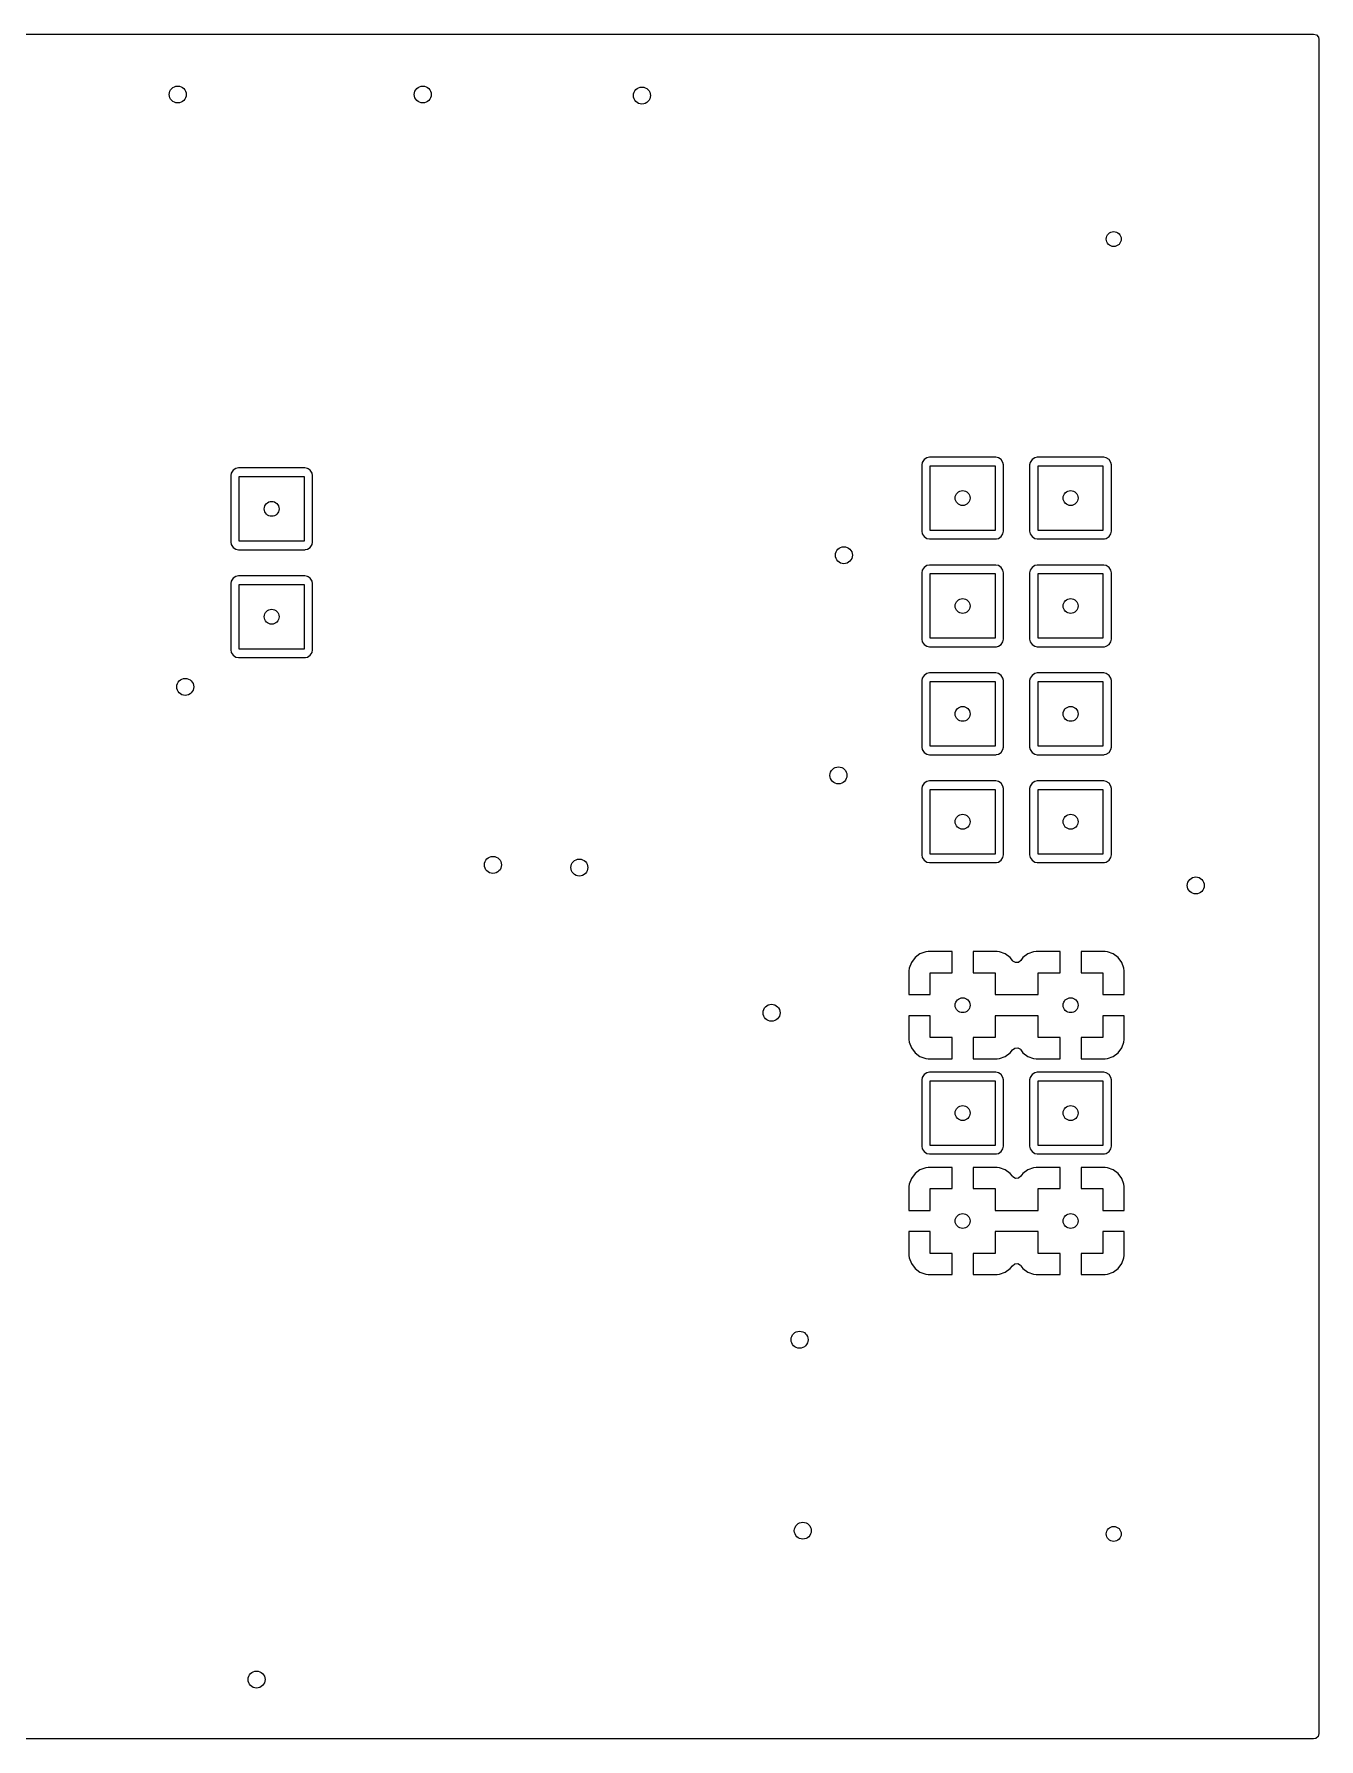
# Model space of a CAD drawing. Extents: x 0.21 to 2.59, y 0.21 to 1.79.
# Drawn here: x 1.4 to 2.59, y 0.21 to 1.79 of the extents above; entities that cross this region are included whole.
import ezdxf

# ---------------------------------------------------------------- set-up
doc = ezdxf.new("R2010")
doc.units = 0
doc.header["$MEASUREMENT"] = 0
doc.layers.add('BLACK', color=7, linetype='CONTINUOUS')

msp = doc.modelspace()

# ---------------------------------------------------------------- linework, layer by layer
at = {"layer": 'BLACK', "linetype": 'CONTINUOUS'}
for p, q in [((0.2149, 1.79), (2.5851, 1.79)), ((2.5851, 1.79), (2.5877, 1.7892)), ((2.5877, 1.7892), (2.5895, 1.7871)), ((2.5895, 1.7871), (2.59, 1.7851)), ((2.59, 1.7851), (2.59, 0.2149)), ((2.2226, 1.3931), (2.2221, 1.3908)), ((2.2221, 1.3908), (2.2221, 1.3292)), ((2.2243, 1.3957), (2.2226, 1.3931)), ((2.2226, 1.3931), (2.2226, 1.3931)), ((2.2269, 1.3974), (2.2243, 1.3957)), ((2.2292, 1.3979), (2.2269, 1.3974)), ((2.2269, 1.3974), (2.2269, 1.3974)), ((2.2908, 1.3979), (2.2292, 1.3979)), ((2.2292, 1.3979), (2.2292, 1.3979)), ((2.2931, 1.3974), (2.2908, 1.3979)), ((2.2908, 1.3979), (2.2908, 1.3979)), ((2.2957, 1.3957), (2.2931, 1.3974)), ((2.2931, 1.3974), (2.2931, 1.3974)), ((2.2974, 1.3931), (2.2957, 1.3957)), ((2.2979, 1.3908), (2.2974, 1.3931)), ((2.2974, 1.3931), (2.2974, 1.3931)), ((2.2979, 1.3292), (2.2979, 1.3908)), ((2.2979, 1.3908), (2.2979, 1.3908)), ((2.3226, 1.3931), (2.3221, 1.3908)), ((2.3221, 1.3908), (2.3221, 1.3292)), ((2.3243, 1.3957), (2.3226, 1.3931)), ((2.3226, 1.3931), (2.3226, 1.3931)), ((2.3269, 1.3974), (2.3243, 1.3957)), ((2.3292, 1.3979), (2.3269, 1.3974)), ((2.3269, 1.3974), (2.3269, 1.3974)), ((2.3908, 1.3979), (2.3292, 1.3979)), ((2.3292, 1.3979), (2.3292, 1.3979)), ((2.3931, 1.3974), (2.3908, 1.3979)), ((2.3908, 1.3979), (2.3908, 1.3979)), ((2.3957, 1.3957), (2.3931, 1.3974)), ((2.3931, 1.3974), (2.3931, 1.3974)), ((2.3974, 1.3931), (2.3957, 1.3957)), ((2.3979, 1.3908), (2.3974, 1.3931)), ((2.3974, 1.3931), (2.3974, 1.3931)), ((2.3979, 1.3292), (2.3979, 1.3908)), ((2.3979, 1.3908), (2.3979, 1.3908)), ((1.5826, 1.3831), (1.5821, 1.3808)), ((1.5821, 1.3808), (1.5821, 1.3192)), ((1.5843, 1.3857), (1.5826, 1.3831)), ((1.5826, 1.3831), (1.5826, 1.3831)), ((1.5869, 1.3874), (1.5843, 1.3857)), ((1.5892, 1.3879), (1.5869, 1.3874)), ((1.5869, 1.3874), (1.5869, 1.3874)), ((1.6508, 1.3879), (1.5892, 1.3879)), ((1.5892, 1.3879), (1.5892, 1.3879)), ((1.59, 1.32), (1.59, 1.38)), ((1.59, 1.38), (1.65, 1.38)), ((1.65, 1.38), (1.65, 1.32)), ((1.6531, 1.3874), (1.6508, 1.3879)), ((1.6508, 1.3879), (1.6508, 1.3879)), ((1.6538, 1.387), (1.6531, 1.3874)), ((1.6531, 1.3874), (1.6531, 1.3874)), ((1.6557, 1.3857), (1.6538, 1.387)), ((1.6538, 1.387), (1.6538, 1.387)), ((1.6574, 1.3831), (1.6557, 1.3857)), ((1.6579, 1.3808), (1.6574, 1.3831)), ((1.6574, 1.3831), (1.6574, 1.3831)), ((1.6579, 1.3192), (1.6579, 1.3808)), ((1.6579, 1.3808), (1.6579, 1.3808)), ((2.23, 1.33), (2.23, 1.39)), ((2.23, 1.39), (2.29, 1.39)), ((2.29, 1.39), (2.29, 1.33)), ((2.33, 1.33), (2.33, 1.39)), ((2.33, 1.39), (2.39, 1.39)), ((2.39, 1.39), (2.39, 1.33)), ((2.2221, 1.3292), (2.2226, 1.3269)), ((2.29, 1.33), (2.23, 1.33)), ((2.2974, 1.3269), (2.2979, 1.3292)), ((2.2979, 1.3292), (2.2979, 1.3292)), ((2.3221, 1.3292), (2.3226, 1.3269)), ((2.39, 1.33), (2.33, 1.33)), ((2.3974, 1.3269), (2.3979, 1.3292)), ((2.3979, 1.3292), (2.3979, 1.3292)), ((1.5821, 1.3192), (1.5826, 1.3169)), ((1.5826, 1.3169), (1.5826, 1.3169)), ((1.5826, 1.3169), (1.5843, 1.3143)), ((1.5843, 1.3143), (1.5869, 1.3126)), ((1.5869, 1.3126), (1.5869, 1.3126)), ((1.5869, 1.3126), (1.5892, 1.3121)), ((1.5892, 1.3121), (1.5892, 1.3121)), ((1.5892, 1.3121), (1.5892, 1.3121)), ((1.5892, 1.3121), (1.6508, 1.3121)), ((1.65, 1.32), (1.59, 1.32)), ((1.6508, 1.3121), (1.6514, 1.3122)), ((1.6508, 1.3121), (1.6508, 1.3121)), ((1.6514, 1.3122), (1.6531, 1.3126)), ((1.6531, 1.3126), (1.6557, 1.3143)), ((1.6531, 1.3126), (1.6531, 1.3126)), ((1.6531, 1.3126), (1.6531, 1.3126)), ((1.6557, 1.3143), (1.6574, 1.3169)), ((1.6574, 1.3169), (1.6579, 1.3192)), ((1.6574, 1.3169), (1.6574, 1.3169)), ((1.6574, 1.3169), (1.6574, 1.3169)), ((1.6579, 1.3192), (1.6579, 1.3192)), ((2.2226, 1.3269), (2.2226, 1.3269)), ((2.2226, 1.3269), (2.2243, 1.3243)), ((2.2243, 1.3243), (2.2269, 1.3226)), ((2.2269, 1.3226), (2.2269, 1.3226)), ((2.2269, 1.3226), (2.2292, 1.3221)), ((2.2292, 1.3221), (2.2292, 1.3221)), ((2.2292, 1.3221), (2.2292, 1.3221)), ((2.2292, 1.3221), (2.2908, 1.3221)), ((2.2908, 1.3221), (2.2914, 1.3222)), ((2.2908, 1.3221), (2.2908, 1.3221)), ((2.2914, 1.3222), (2.2931, 1.3226)), ((2.2931, 1.3226), (2.2957, 1.3243)), ((2.2931, 1.3226), (2.2931, 1.3226)), ((2.2931, 1.3226), (2.2931, 1.3226)), ((2.2957, 1.3243), (2.2974, 1.3269)), ((2.2974, 1.3269), (2.2974, 1.3269)), ((2.2974, 1.3269), (2.2974, 1.3269)), ((2.3226, 1.3269), (2.3226, 1.3269)), ((2.3226, 1.3269), (2.3243, 1.3243)), ((2.3243, 1.3243), (2.3269, 1.3226)), ((2.3269, 1.3226), (2.3269, 1.3226)), ((2.3269, 1.3226), (2.3292, 1.3221)), ((2.3292, 1.3221), (2.3292, 1.3221)), ((2.3292, 1.3221), (2.3292, 1.3221)), ((2.3292, 1.3221), (2.3908, 1.3221)), ((2.3908, 1.3221), (2.3914, 1.3222)), ((2.3908, 1.3221), (2.3908, 1.3221)), ((2.3914, 1.3222), (2.3931, 1.3226)), ((2.3931, 1.3226), (2.3957, 1.3243)), ((2.3931, 1.3226), (2.3931, 1.3226)), ((2.3931, 1.3226), (2.3931, 1.3226)), ((2.3957, 1.3243), (2.3974, 1.3269)), ((2.3974, 1.3269), (2.3974, 1.3269)), ((2.3974, 1.3269), (2.3974, 1.3269)), ((2.2243, 1.2957), (2.2226, 1.2931)), ((2.2269, 1.2974), (2.2243, 1.2957)), ((2.2292, 1.2979), (2.2269, 1.2974)), ((2.2269, 1.2974), (2.2269, 1.2974)), ((2.2908, 1.2979), (2.2292, 1.2979)), ((2.2292, 1.2979), (2.2292, 1.2979)), ((2.2931, 1.2974), (2.2908, 1.2979)), ((2.2908, 1.2979), (2.2908, 1.2979)), ((2.2957, 1.2957), (2.2931, 1.2974)), ((2.2931, 1.2974), (2.2931, 1.2974)), ((2.2974, 1.2931), (2.2957, 1.2957)), ((2.3243, 1.2957), (2.3226, 1.2931)), ((2.3269, 1.2974), (2.3243, 1.2957)), ((2.3292, 1.2979), (2.3269, 1.2974)), ((2.3269, 1.2974), (2.3269, 1.2974)), ((2.3908, 1.2979), (2.3292, 1.2979)), ((2.3292, 1.2979), (2.3292, 1.2979)), ((2.3931, 1.2974), (2.3908, 1.2979)), ((2.3908, 1.2979), (2.3908, 1.2979)), ((2.3957, 1.2957), (2.3931, 1.2974)), ((2.3931, 1.2974), (2.3931, 1.2974)), ((2.3974, 1.2931), (2.3957, 1.2957)), ((1.5826, 1.2831), (1.5821, 1.2808)), ((1.5821, 1.2808), (1.5821, 1.2192)), ((1.5843, 1.2857), (1.5826, 1.2831)), ((1.5826, 1.2831), (1.5826, 1.2831)), ((1.5869, 1.2874), (1.5843, 1.2857)), ((1.5892, 1.2879), (1.5869, 1.2874)), ((1.5869, 1.2874), (1.5869, 1.2874)), ((1.6508, 1.2879), (1.5892, 1.2879)), ((1.5892, 1.2879), (1.5892, 1.2879)), ((1.59, 1.22), (1.59, 1.28)), ((1.59, 1.28), (1.65, 1.28)), ((1.65, 1.28), (1.65, 1.22)), ((1.6531, 1.2874), (1.6508, 1.2879)), ((1.6508, 1.2879), (1.6508, 1.2879)), ((1.6538, 1.287), (1.6531, 1.2874)), ((1.6531, 1.2874), (1.6531, 1.2874)), ((1.6557, 1.2857), (1.6538, 1.287)), ((1.6538, 1.287), (1.6538, 1.287)), ((1.6574, 1.2831), (1.6557, 1.2857)), ((1.6579, 1.2808), (1.6574, 1.2831)), ((1.6574, 1.2831), (1.6574, 1.2831)), ((1.6579, 1.2192), (1.6579, 1.2808)), ((1.6579, 1.2808), (1.6579, 1.2808)), ((2.2226, 1.2931), (2.2221, 1.2908)), ((2.2221, 1.2908), (2.2221, 1.2292)), ((2.2226, 1.2931), (2.2226, 1.2931)), ((2.23, 1.23), (2.23, 1.29)), ((2.23, 1.29), (2.29, 1.29)), ((2.29, 1.29), (2.29, 1.23)), ((2.2979, 1.2908), (2.2974, 1.2931)), ((2.2974, 1.2931), (2.2974, 1.2931)), ((2.2979, 1.2292), (2.2979, 1.2908)), ((2.2979, 1.2908), (2.2979, 1.2908)), ((2.3226, 1.2931), (2.3221, 1.2908)), ((2.3221, 1.2908), (2.3221, 1.2292)), ((2.3226, 1.2931), (2.3226, 1.2931)), ((2.33, 1.23), (2.33, 1.29)), ((2.33, 1.29), (2.39, 1.29)), ((2.39, 1.29), (2.39, 1.23)), ((2.3979, 1.2908), (2.3974, 1.2931)), ((2.3974, 1.2931), (2.3974, 1.2931)), ((2.3979, 1.2292), (2.3979, 1.2908)), ((2.3979, 1.2908), (2.3979, 1.2908)), ((1.5821, 1.2192), (1.5826, 1.2169)), ((1.5826, 1.2169), (1.5826, 1.2169)), ((1.5826, 1.2169), (1.5843, 1.2143)), ((1.65, 1.22), (1.59, 1.22)), ((1.6557, 1.2143), (1.6574, 1.2169)), ((1.6574, 1.2169), (1.6579, 1.2192)), ((1.6574, 1.2169), (1.6574, 1.2169)), ((1.6574, 1.2169), (1.6574, 1.2169)), ((1.6579, 1.2192), (1.6579, 1.2192)), ((2.2221, 1.2292), (2.2226, 1.2269)), ((2.2226, 1.2269), (2.2226, 1.2269)), ((2.2226, 1.2269), (2.2243, 1.2243)), ((2.2243, 1.2243), (2.2269, 1.2226)), ((2.2269, 1.2226), (2.2269, 1.2226)), ((2.2269, 1.2226), (2.2292, 1.2221)), ((2.2292, 1.2221), (2.2292, 1.2221)), ((2.2292, 1.2221), (2.2292, 1.2221)), ((2.2292, 1.2221), (2.2908, 1.2221)), ((2.29, 1.23), (2.23, 1.23)), ((2.2908, 1.2221), (2.2914, 1.2222)), ((2.2908, 1.2221), (2.2908, 1.2221)), ((2.2914, 1.2222), (2.2931, 1.2226)), ((2.2931, 1.2226), (2.2957, 1.2243)), ((2.2931, 1.2226), (2.2931, 1.2226)), ((2.2931, 1.2226), (2.2931, 1.2226)), ((2.2957, 1.2243), (2.2974, 1.2269)), ((2.2974, 1.2269), (2.2979, 1.2292)), ((2.2974, 1.2269), (2.2974, 1.2269)), ((2.2974, 1.2269), (2.2974, 1.2269)), ((2.2979, 1.2292), (2.2979, 1.2292)), ((2.3221, 1.2292), (2.3226, 1.2269)), ((2.3226, 1.2269), (2.3226, 1.2269)), ((2.3226, 1.2269), (2.3243, 1.2243)), ((2.3243, 1.2243), (2.3269, 1.2226)), ((2.3269, 1.2226), (2.3269, 1.2226)), ((2.3269, 1.2226), (2.3292, 1.2221)), ((2.3292, 1.2221), (2.3292, 1.2221)), ((2.3292, 1.2221), (2.3292, 1.2221)), ((2.3292, 1.2221), (2.3908, 1.2221)), ((2.39, 1.23), (2.33, 1.23)), ((2.3908, 1.2221), (2.3914, 1.2222)), ((2.3908, 1.2221), (2.3908, 1.2221)), ((2.3914, 1.2222), (2.3931, 1.2226)), ((2.3931, 1.2226), (2.3957, 1.2243)), ((2.3931, 1.2226), (2.3931, 1.2226)), ((2.3931, 1.2226), (2.3931, 1.2226)), ((2.3957, 1.2243), (2.3974, 1.2269)), ((2.3974, 1.2269), (2.3979, 1.2292)), ((2.3974, 1.2269), (2.3974, 1.2269)), ((2.3974, 1.2269), (2.3974, 1.2269)), ((2.3979, 1.2292), (2.3979, 1.2292)), ((1.5843, 1.2143), (1.5869, 1.2126)), ((1.5869, 1.2126), (1.5869, 1.2126)), ((1.5869, 1.2126), (1.5892, 1.2121)), ((1.5892, 1.2121), (1.5892, 1.2121)), ((1.5892, 1.2121), (1.5892, 1.2121)), ((1.5892, 1.2121), (1.6508, 1.2121)), ((1.6508, 1.2121), (1.6514, 1.2122)), ((1.6508, 1.2121), (1.6508, 1.2121)), ((1.6514, 1.2122), (1.6531, 1.2126)), ((1.6531, 1.2126), (1.6557, 1.2143)), ((1.6531, 1.2126), (1.6531, 1.2126)), ((1.6531, 1.2126), (1.6531, 1.2126)), ((2.2226, 1.1931), (2.2221, 1.1908)), ((2.2221, 1.1908), (2.2221, 1.1292)), ((2.2243, 1.1957), (2.2226, 1.1931)), ((2.2226, 1.1931), (2.2226, 1.1931)), ((2.2269, 1.1974), (2.2243, 1.1957)), ((2.2292, 1.1979), (2.2269, 1.1974)), ((2.2269, 1.1974), (2.2269, 1.1974)), ((2.2908, 1.1979), (2.2292, 1.1979)), ((2.2292, 1.1979), (2.2292, 1.1979)), ((2.23, 1.13), (2.23, 1.19)), ((2.23, 1.19), (2.29, 1.19)), ((2.29, 1.19), (2.29, 1.13)), ((2.2931, 1.1974), (2.2908, 1.1979)), ((2.2908, 1.1979), (2.2908, 1.1979)), ((2.2957, 1.1957), (2.2931, 1.1974)), ((2.2931, 1.1974), (2.2931, 1.1974)), ((2.2974, 1.1931), (2.2957, 1.1957)), ((2.2979, 1.1908), (2.2974, 1.1931)), ((2.2974, 1.1931), (2.2974, 1.1931)), ((2.2979, 1.1292), (2.2979, 1.1908)), ((2.2979, 1.1908), (2.2979, 1.1908)), ((2.3226, 1.1931), (2.3221, 1.1908)), ((2.3221, 1.1908), (2.3221, 1.1292)), ((2.3243, 1.1957), (2.3226, 1.1931)), ((2.3226, 1.1931), (2.3226, 1.1931)), ((2.3269, 1.1974), (2.3243, 1.1957)), ((2.3292, 1.1979), (2.3269, 1.1974)), ((2.3269, 1.1974), (2.3269, 1.1974)), ((2.3908, 1.1979), (2.3292, 1.1979)), ((2.3292, 1.1979), (2.3292, 1.1979)), ((2.33, 1.13), (2.33, 1.19)), ((2.33, 1.19), (2.39, 1.19)), ((2.39, 1.19), (2.39, 1.13)), ((2.3931, 1.1974), (2.3908, 1.1979)), ((2.3908, 1.1979), (2.3908, 1.1979)), ((2.3957, 1.1957), (2.3931, 1.1974)), ((2.3931, 1.1974), (2.3931, 1.1974)), ((2.3974, 1.1931), (2.3957, 1.1957)), ((2.3979, 1.1908), (2.3974, 1.1931)), ((2.3974, 1.1931), (2.3974, 1.1931)), ((2.3979, 1.1292), (2.3979, 1.1908)), ((2.3979, 1.1908), (2.3979, 1.1908)), ((2.2221, 1.1292), (2.2226, 1.1269)), ((2.2226, 1.1269), (2.2226, 1.1269)), ((2.2226, 1.1269), (2.2243, 1.1243)), ((2.2243, 1.1243), (2.2269, 1.1226)), ((2.2269, 1.1226), (2.2269, 1.1226)), ((2.2269, 1.1226), (2.2292, 1.1221)), ((2.2292, 1.1221), (2.2292, 1.1221)), ((2.2292, 1.1221), (2.2292, 1.1221)), ((2.2292, 1.1221), (2.2908, 1.1221)), ((2.29, 1.13), (2.23, 1.13)), ((2.2908, 1.1221), (2.2914, 1.1222)), ((2.2908, 1.1221), (2.2908, 1.1221)), ((2.2914, 1.1222), (2.2931, 1.1226)), ((2.2931, 1.1226), (2.2957, 1.1243)), ((2.2931, 1.1226), (2.2931, 1.1226)), ((2.2931, 1.1226), (2.2931, 1.1226)), ((2.2957, 1.1243), (2.2974, 1.1269)), ((2.2974, 1.1269), (2.2979, 1.1292)), ((2.2974, 1.1269), (2.2974, 1.1269)), ((2.2974, 1.1269), (2.2974, 1.1269)), ((2.2979, 1.1292), (2.2979, 1.1292)), ((2.3221, 1.1292), (2.3226, 1.1269)), ((2.3226, 1.1269), (2.3226, 1.1269)), ((2.3226, 1.1269), (2.3243, 1.1243)), ((2.3243, 1.1243), (2.3269, 1.1226)), ((2.3269, 1.1226), (2.3269, 1.1226)), ((2.3269, 1.1226), (2.3292, 1.1221)), ((2.3292, 1.1221), (2.3292, 1.1221)), ((2.3292, 1.1221), (2.3292, 1.1221)), ((2.3292, 1.1221), (2.3908, 1.1221)), ((2.39, 1.13), (2.33, 1.13)), ((2.3908, 1.1221), (2.3914, 1.1222)), ((2.3908, 1.1221), (2.3908, 1.1221)), ((2.3914, 1.1222), (2.3931, 1.1226)), ((2.3931, 1.1226), (2.3957, 1.1243)), ((2.3931, 1.1226), (2.3931, 1.1226)), ((2.3931, 1.1226), (2.3931, 1.1226)), ((2.3957, 1.1243), (2.3974, 1.1269)), ((2.3974, 1.1269), (2.3979, 1.1292)), ((2.3974, 1.1269), (2.3974, 1.1269)), ((2.3974, 1.1269), (2.3974, 1.1269)), ((2.3979, 1.1292), (2.3979, 1.1292)), ((2.2226, 1.0931), (2.2221, 1.0908)), ((2.2221, 1.0908), (2.2221, 1.0292)), ((2.2243, 1.0957), (2.2226, 1.0931)), ((2.2226, 1.0931), (2.2226, 1.0931)), ((2.2269, 1.0974), (2.2243, 1.0957)), ((2.2292, 1.0979), (2.2269, 1.0974)), ((2.2269, 1.0974), (2.2269, 1.0974)), ((2.2908, 1.0979), (2.2292, 1.0979)), ((2.2292, 1.0979), (2.2292, 1.0979)), ((2.2931, 1.0974), (2.2908, 1.0979)), ((2.2908, 1.0979), (2.2908, 1.0979)), ((2.2957, 1.0957), (2.2931, 1.0974)), ((2.2931, 1.0974), (2.2931, 1.0974)), ((2.2974, 1.0931), (2.2957, 1.0957)), ((2.2979, 1.0908), (2.2974, 1.0931)), ((2.2974, 1.0931), (2.2974, 1.0931)), ((2.2979, 1.0292), (2.2979, 1.0908)), ((2.2979, 1.0908), (2.2979, 1.0908)), ((2.3226, 1.0931), (2.3221, 1.0908)), ((2.3221, 1.0908), (2.3221, 1.0292)), ((2.3243, 1.0957), (2.3226, 1.0931)), ((2.3226, 1.0931), (2.3226, 1.0931)), ((2.3269, 1.0974), (2.3243, 1.0957)), ((2.3292, 1.0979), (2.3269, 1.0974)), ((2.3269, 1.0974), (2.3269, 1.0974)), ((2.3908, 1.0979), (2.3292, 1.0979)), ((2.3292, 1.0979), (2.3292, 1.0979)), ((2.3931, 1.0974), (2.3908, 1.0979)), ((2.3908, 1.0979), (2.3908, 1.0979)), ((2.3957, 1.0957), (2.3931, 1.0974)), ((2.3931, 1.0974), (2.3931, 1.0974)), ((2.3974, 1.0931), (2.3957, 1.0957)), ((2.3979, 1.0908), (2.3974, 1.0931)), ((2.3974, 1.0931), (2.3974, 1.0931)), ((2.3979, 1.0292), (2.3979, 1.0908)), ((2.3979, 1.0908), (2.3979, 1.0908)), ((2.23, 1.03), (2.23, 1.09)), ((2.23, 1.09), (2.29, 1.09)), ((2.29, 1.09), (2.29, 1.03)), ((2.33, 1.03), (2.33, 1.09)), ((2.33, 1.09), (2.39, 1.09)), ((2.39, 1.09), (2.39, 1.03)), ((2.2221, 1.0292), (2.2226, 1.0269)), ((2.29, 1.03), (2.23, 1.03)), ((2.2974, 1.0269), (2.2979, 1.0292)), ((2.2979, 1.0292), (2.2979, 1.0292)), ((2.3221, 1.0292), (2.3226, 1.0269)), ((2.39, 1.03), (2.33, 1.03)), ((2.3974, 1.0269), (2.3979, 1.0292)), ((2.3979, 1.0292), (2.3979, 1.0292)), ((2.2226, 1.0269), (2.2226, 1.0269)), ((2.2226, 1.0269), (2.2243, 1.0243)), ((2.2243, 1.0243), (2.2269, 1.0226)), ((2.2269, 1.0226), (2.2269, 1.0226)), ((2.2269, 1.0226), (2.2292, 1.0221)), ((2.2292, 1.0221), (2.2292, 1.0221)), ((2.2292, 1.0221), (2.2292, 1.0221)), ((2.2292, 1.0221), (2.2908, 1.0221)), ((2.2908, 1.0221), (2.2914, 1.0222)), ((2.2908, 1.0221), (2.2908, 1.0221)), ((2.2914, 1.0222), (2.2931, 1.0226)), ((2.2931, 1.0226), (2.2957, 1.0243)), ((2.2931, 1.0226), (2.2931, 1.0226)), ((2.2931, 1.0226), (2.2931, 1.0226)), ((2.2957, 1.0243), (2.2974, 1.0269)), ((2.2974, 1.0269), (2.2974, 1.0269)), ((2.2974, 1.0269), (2.2974, 1.0269)), ((2.3226, 1.0269), (2.3226, 1.0269)), ((2.3226, 1.0269), (2.3243, 1.0243)), ((2.3243, 1.0243), (2.3269, 1.0226)), ((2.3269, 1.0226), (2.3269, 1.0226)), ((2.3269, 1.0226), (2.3292, 1.0221)), ((2.3292, 1.0221), (2.3292, 1.0221)), ((2.3292, 1.0221), (2.3292, 1.0221)), ((2.3292, 1.0221), (2.3908, 1.0221)), ((2.3908, 1.0221), (2.3914, 1.0222)), ((2.3908, 1.0221), (2.3908, 1.0221)), ((2.3914, 1.0222), (2.3931, 1.0226)), ((2.3931, 1.0226), (2.3957, 1.0243)), ((2.3931, 1.0226), (2.3931, 1.0226)), ((2.3931, 1.0226), (2.3931, 1.0226)), ((2.3957, 1.0243), (2.3974, 1.0269)), ((2.3974, 1.0269), (2.3974, 1.0269)), ((2.3974, 1.0269), (2.3974, 1.0269)), ((2.2159, 0.9341), (2.2125, 0.9295)), ((2.2205, 0.9375), (2.2159, 0.9341)), ((2.2159, 0.9341), (2.2159, 0.9341)), ((2.2258, 0.9394), (2.2205, 0.9375)), ((2.2205, 0.9375), (2.2205, 0.9375)), ((2.2281, 0.9397), (2.2258, 0.9394)), ((2.2258, 0.9394), (2.2258, 0.9394)), ((2.2502, 0.9397), (2.2281, 0.9397)), ((2.2502, 0.92), (2.2502, 0.9397)), ((2.2919, 0.9397), (2.2698, 0.9397)), ((2.2698, 0.9397), (2.2698, 0.92)), ((2.2942, 0.9394), (2.2919, 0.9397)), ((2.2995, 0.9375), (2.2942, 0.9394)), ((2.2942, 0.9394), (2.2942, 0.9394)), ((2.3041, 0.9341), (2.2995, 0.9375)), ((2.2995, 0.9375), (2.2995, 0.9375)), ((2.3061, 0.9314), (2.3041, 0.9341)), ((2.3159, 0.9341), (2.3139, 0.9314)), ((2.3205, 0.9375), (2.3159, 0.9341)), ((2.3258, 0.9394), (2.3205, 0.9375)), ((2.3205, 0.9375), (2.3205, 0.9375)), ((2.3281, 0.9397), (2.3258, 0.9394)), ((2.3258, 0.9394), (2.3258, 0.9394)), ((2.3502, 0.9397), (2.3281, 0.9397)), ((2.3502, 0.92), (2.3502, 0.9397)), ((2.3919, 0.9397), (2.3698, 0.9397)), ((2.3698, 0.9397), (2.3698, 0.92)), ((2.3942, 0.9394), (2.3919, 0.9397)), ((2.3995, 0.9375), (2.3942, 0.9394)), ((2.3942, 0.9394), (2.3942, 0.9394)), ((2.4041, 0.9341), (2.3995, 0.9375)), ((2.3995, 0.9375), (2.3995, 0.9375)), ((2.4075, 0.9295), (2.4041, 0.9341)), ((2.4041, 0.9341), (2.4041, 0.9341)), ((2.2106, 0.9242), (2.2103, 0.9219)), ((2.2103, 0.9219), (2.2103, 0.8998)), ((2.2125, 0.9295), (2.2106, 0.9242)), ((2.2106, 0.9242), (2.2106, 0.9242)), ((2.2125, 0.9295), (2.2125, 0.9295)), ((2.23, 0.8998), (2.23, 0.92)), ((2.23, 0.92), (2.2502, 0.92)), ((2.2698, 0.92), (2.29, 0.92)), ((2.29, 0.92), (2.29, 0.8998)), ((2.3065, 0.9308), (2.3061, 0.9314)), ((2.309, 0.9295), (2.3065, 0.9308)), ((2.3117, 0.9297), (2.309, 0.9295)), ((2.3139, 0.9314), (2.3117, 0.9297)), ((2.33, 0.8998), (2.33, 0.92)), ((2.33, 0.92), (2.3502, 0.92)), ((2.3698, 0.92), (2.39, 0.92)), ((2.39, 0.92), (2.39, 0.8998)), ((2.4094, 0.9242), (2.4075, 0.9295)), ((2.4075, 0.9295), (2.4075, 0.9295)), ((2.4097, 0.9219), (2.4094, 0.9242)), ((2.4094, 0.9242), (2.4094, 0.9242)), ((2.4097, 0.8998), (2.4097, 0.9219)), ((2.4097, 0.9219), (2.4097, 0.9219)), ((2.2103, 0.8998), (2.23, 0.8998)), ((2.29, 0.8998), (2.33, 0.8998)), ((2.39, 0.8998), (2.4097, 0.8998)), ((2.2103, 0.8802), (2.2103, 0.8581)), ((2.23, 0.8802), (2.2103, 0.8802)), ((2.23, 0.86), (2.23, 0.8802)), ((2.29, 0.8802), (2.29, 0.86)), ((2.33, 0.8802), (2.29, 0.8802)), ((2.33, 0.86), (2.33, 0.8802)), ((2.4097, 0.8802), (2.39, 0.8802)), ((2.39, 0.8802), (2.39, 0.86)), ((2.4097, 0.8581), (2.4097, 0.8802)), ((2.2103, 0.8581), (2.2106, 0.8558)), ((2.2106, 0.8558), (2.2106, 0.8558)), ((2.2106, 0.8558), (2.2125, 0.8505)), ((2.2502, 0.86), (2.23, 0.86)), ((2.2502, 0.8403), (2.2502, 0.86)), ((2.29, 0.86), (2.2698, 0.86)), ((2.2698, 0.86), (2.2698, 0.8403)), ((2.3502, 0.86), (2.33, 0.86)), ((2.3502, 0.8403), (2.3502, 0.86)), ((2.39, 0.86), (2.3698, 0.86)), ((2.3698, 0.86), (2.3698, 0.8403)), ((2.4075, 0.8505), (2.4094, 0.8558)), ((2.4094, 0.8558), (2.4097, 0.8581)), ((2.4094, 0.8558), (2.4094, 0.8558)), ((2.4097, 0.8581), (2.4097, 0.8581)), ((2.2125, 0.8505), (2.2125, 0.8505)), ((2.2125, 0.8505), (2.2159, 0.8459)), ((2.2159, 0.8459), (2.2159, 0.8459)), ((2.2159, 0.8459), (2.2205, 0.8425)), ((2.2205, 0.8425), (2.2205, 0.8425)), ((2.2205, 0.8425), (2.2258, 0.8406)), ((2.2258, 0.8406), (2.2258, 0.8406)), ((2.2258, 0.8406), (2.2281, 0.8403)), ((2.2281, 0.8403), (2.2281, 0.8403)), ((2.2281, 0.8403), (2.2502, 0.8403)), ((2.2698, 0.8403), (2.2919, 0.8403)), ((2.2919, 0.8403), (2.2942, 0.8406)), ((2.2919, 0.8403), (2.2919, 0.8403)), ((2.2942, 0.8406), (2.2995, 0.8425)), ((2.2942, 0.8406), (2.2942, 0.8406)), ((2.2995, 0.8425), (2.3041, 0.8459)), ((2.2995, 0.8425), (2.2995, 0.8425)), ((2.3041, 0.8459), (2.3061, 0.8486)), ((2.3061, 0.8486), (2.3083, 0.8503)), ((2.3083, 0.8503), (2.311, 0.8505)), ((2.311, 0.8505), (2.3135, 0.8492)), ((2.3135, 0.8492), (2.3139, 0.8486)), ((2.3139, 0.8486), (2.3159, 0.8459)), ((2.3159, 0.8459), (2.3205, 0.8425)), ((2.3205, 0.8425), (2.3205, 0.8425)), ((2.3205, 0.8425), (2.3258, 0.8406)), ((2.3258, 0.8406), (2.3258, 0.8406)), ((2.3258, 0.8406), (2.3281, 0.8403)), ((2.3281, 0.8403), (2.3281, 0.8403)), ((2.3281, 0.8403), (2.3502, 0.8403)), ((2.3698, 0.8403), (2.3919, 0.8403)), ((2.3919, 0.8403), (2.3942, 0.8406)), ((2.3919, 0.8403), (2.3919, 0.8403)), ((2.3942, 0.8406), (2.3995, 0.8425)), ((2.3942, 0.8406), (2.3942, 0.8406)), ((2.3995, 0.8425), (2.4041, 0.8459)), ((2.3995, 0.8425), (2.3995, 0.8425)), ((2.4041, 0.8459), (2.4075, 0.8505)), ((2.4041, 0.8459), (2.4041, 0.8459)), ((2.4075, 0.8505), (2.4075, 0.8505)), ((2.2226, 0.8231), (2.2221, 0.8208)), ((2.2243, 0.8257), (2.2226, 0.8231)), ((2.2226, 0.8231), (2.2226, 0.8231)), ((2.2269, 0.8274), (2.2243, 0.8257)), ((2.2292, 0.8279), (2.2269, 0.8274)), ((2.2269, 0.8274), (2.2269, 0.8274)), ((2.2908, 0.8279), (2.2292, 0.8279)), ((2.2292, 0.8279), (2.2292, 0.8279)), ((2.2931, 0.8274), (2.2908, 0.8279)), ((2.2908, 0.8279), (2.2908, 0.8279)), ((2.2957, 0.8257), (2.2931, 0.8274)), ((2.2931, 0.8274), (2.2931, 0.8274)), ((2.2974, 0.8231), (2.2957, 0.8257)), ((2.2979, 0.8208), (2.2974, 0.8231)), ((2.2974, 0.8231), (2.2974, 0.8231)), ((2.3226, 0.8231), (2.3221, 0.8208)), ((2.3243, 0.8257), (2.3226, 0.8231)), ((2.3226, 0.8231), (2.3226, 0.8231)), ((2.3269, 0.8274), (2.3243, 0.8257)), ((2.3292, 0.8279), (2.3269, 0.8274)), ((2.3269, 0.8274), (2.3269, 0.8274)), ((2.3908, 0.8279), (2.3292, 0.8279)), ((2.3292, 0.8279), (2.3292, 0.8279)), ((2.3931, 0.8274), (2.3908, 0.8279)), ((2.3908, 0.8279), (2.3908, 0.8279)), ((2.3957, 0.8257), (2.3931, 0.8274)), ((2.3931, 0.8274), (2.3931, 0.8274)), ((2.3974, 0.8231), (2.3957, 0.8257)), ((2.3979, 0.8208), (2.3974, 0.8231)), ((2.3974, 0.8231), (2.3974, 0.8231)), ((2.2221, 0.8208), (2.2221, 0.7592)), ((2.23, 0.76), (2.23, 0.82)), ((2.23, 0.82), (2.29, 0.82)), ((2.29, 0.82), (2.29, 0.76)), ((2.2979, 0.7592), (2.2979, 0.8208)), ((2.2979, 0.8208), (2.2979, 0.8208)), ((2.3221, 0.8208), (2.3221, 0.7592)), ((2.33, 0.76), (2.33, 0.82)), ((2.33, 0.82), (2.39, 0.82)), ((2.39, 0.82), (2.39, 0.76)), ((2.3979, 0.7592), (2.3979, 0.8208)), ((2.3979, 0.8208), (2.3979, 0.8208)), ((2.2221, 0.7592), (2.2226, 0.7569)), ((2.29, 0.76), (2.23, 0.76)), ((2.2974, 0.7569), (2.2979, 0.7592)), ((2.2979, 0.7592), (2.2979, 0.7592)), ((2.3221, 0.7592), (2.3226, 0.7569)), ((2.39, 0.76), (2.33, 0.76)), ((2.3974, 0.7569), (2.3979, 0.7592)), ((2.3979, 0.7592), (2.3979, 0.7592)), ((2.2226, 0.7569), (2.2226, 0.7569)), ((2.2226, 0.7569), (2.2243, 0.7543)), ((2.2243, 0.7543), (2.2269, 0.7526)), ((2.2269, 0.7526), (2.2269, 0.7526)), ((2.2269, 0.7526), (2.2292, 0.7521)), ((2.2292, 0.7521), (2.2292, 0.7521)), ((2.2292, 0.7521), (2.2292, 0.7521)), ((2.2292, 0.7521), (2.2908, 0.7521)), ((2.2908, 0.7521), (2.2914, 0.7522)), ((2.2908, 0.7521), (2.2908, 0.7521)), ((2.2914, 0.7522), (2.2931, 0.7526)), ((2.2931, 0.7526), (2.2957, 0.7543)), ((2.2931, 0.7526), (2.2931, 0.7526)), ((2.2931, 0.7526), (2.2931, 0.7526)), ((2.2957, 0.7543), (2.2974, 0.7569)), ((2.2974, 0.7569), (2.2974, 0.7569)), ((2.2974, 0.7569), (2.2974, 0.7569)), ((2.3226, 0.7569), (2.3226, 0.7569)), ((2.3226, 0.7569), (2.3243, 0.7543)), ((2.3243, 0.7543), (2.3269, 0.7526)), ((2.3269, 0.7526), (2.3269, 0.7526)), ((2.3269, 0.7526), (2.3292, 0.7521)), ((2.3292, 0.7521), (2.3292, 0.7521)), ((2.3292, 0.7521), (2.3292, 0.7521)), ((2.3292, 0.7521), (2.3908, 0.7521)), ((2.3908, 0.7521), (2.3914, 0.7522)), ((2.3908, 0.7521), (2.3908, 0.7521)), ((2.3914, 0.7522), (2.3931, 0.7526)), ((2.3931, 0.7526), (2.3957, 0.7543)), ((2.3931, 0.7526), (2.3931, 0.7526)), ((2.3931, 0.7526), (2.3931, 0.7526)), ((2.3957, 0.7543), (2.3974, 0.7569)), ((2.3974, 0.7569), (2.3974, 0.7569)), ((2.3974, 0.7569), (2.3974, 0.7569)), ((2.2125, 0.7295), (2.2106, 0.7242)), ((2.2159, 0.7341), (2.2125, 0.7295)), ((2.2125, 0.7295), (2.2125, 0.7295)), ((2.2205, 0.7375), (2.2159, 0.7341)), ((2.2159, 0.7341), (2.2159, 0.7341)), ((2.2258, 0.7394), (2.2205, 0.7375)), ((2.2205, 0.7375), (2.2205, 0.7375)), ((2.2281, 0.7397), (2.2258, 0.7394)), ((2.2258, 0.7394), (2.2258, 0.7394)), ((2.2502, 0.7397), (2.2281, 0.7397)), ((2.2502, 0.72), (2.2502, 0.7397)), ((2.2919, 0.7397), (2.2698, 0.7397)), ((2.2698, 0.7397), (2.2698, 0.72)), ((2.2942, 0.7394), (2.2919, 0.7397)), ((2.2995, 0.7375), (2.2942, 0.7394)), ((2.2942, 0.7394), (2.2942, 0.7394)), ((2.3041, 0.7341), (2.2995, 0.7375)), ((2.2995, 0.7375), (2.2995, 0.7375)), ((2.3061, 0.7314), (2.3041, 0.7341)), ((2.3065, 0.7308), (2.3061, 0.7314)), ((2.309, 0.7295), (2.3065, 0.7308)), ((2.3117, 0.7297), (2.309, 0.7295)), ((2.3139, 0.7314), (2.3117, 0.7297)), ((2.3159, 0.7341), (2.3139, 0.7314)), ((2.3205, 0.7375), (2.3159, 0.7341)), ((2.3258, 0.7394), (2.3205, 0.7375)), ((2.3205, 0.7375), (2.3205, 0.7375)), ((2.3281, 0.7397), (2.3258, 0.7394)), ((2.3258, 0.7394), (2.3258, 0.7394)), ((2.3502, 0.7397), (2.3281, 0.7397)), ((2.3502, 0.72), (2.3502, 0.7397)), ((2.3919, 0.7397), (2.3698, 0.7397)), ((2.3698, 0.7397), (2.3698, 0.72)), ((2.3942, 0.7394), (2.3919, 0.7397)), ((2.3995, 0.7375), (2.3942, 0.7394)), ((2.3942, 0.7394), (2.3942, 0.7394)), ((2.4041, 0.7341), (2.3995, 0.7375)), ((2.3995, 0.7375), (2.3995, 0.7375)), ((2.4075, 0.7295), (2.4041, 0.7341)), ((2.4041, 0.7341), (2.4041, 0.7341)), ((2.4094, 0.7242), (2.4075, 0.7295)), ((2.4075, 0.7295), (2.4075, 0.7295)), ((2.2106, 0.7242), (2.2103, 0.7219)), ((2.2103, 0.7219), (2.2103, 0.6998)), ((2.2106, 0.7242), (2.2106, 0.7242)), ((2.23, 0.6998), (2.23, 0.72)), ((2.23, 0.72), (2.2502, 0.72)), ((2.2698, 0.72), (2.29, 0.72)), ((2.29, 0.72), (2.29, 0.6998)), ((2.33, 0.6998), (2.33, 0.72)), ((2.33, 0.72), (2.3502, 0.72)), ((2.3698, 0.72), (2.39, 0.72)), ((2.39, 0.72), (2.39, 0.6998)), ((2.4097, 0.7219), (2.4094, 0.7242)), ((2.4094, 0.7242), (2.4094, 0.7242)), ((2.4097, 0.6998), (2.4097, 0.7219)), ((2.4097, 0.7219), (2.4097, 0.7219)), ((2.2103, 0.6998), (2.23, 0.6998)), ((2.29, 0.6998), (2.33, 0.6998)), ((2.39, 0.6998), (2.4097, 0.6998)), ((2.2103, 0.6802), (2.2103, 0.6581)), ((2.23, 0.6802), (2.2103, 0.6802)), ((2.23, 0.66), (2.23, 0.6802)), ((2.29, 0.6802), (2.29, 0.66)), ((2.33, 0.6802), (2.29, 0.6802)), ((2.33, 0.66), (2.33, 0.6802)), ((2.4097, 0.6802), (2.39, 0.6802)), ((2.39, 0.6802), (2.39, 0.66)), ((2.4097, 0.6581), (2.4097, 0.6802)), ((2.2103, 0.6581), (2.2106, 0.6558)), ((2.2106, 0.6558), (2.2106, 0.6558)), ((2.2106, 0.6558), (2.2125, 0.6505)), ((2.2125, 0.6505), (2.2125, 0.6505)), ((2.2125, 0.6505), (2.2159, 0.6459)), ((2.2502, 0.66), (2.23, 0.66)), ((2.2502, 0.6403), (2.2502, 0.66)), ((2.29, 0.66), (2.2698, 0.66)), ((2.2698, 0.66), (2.2698, 0.6403)), ((2.3041, 0.6459), (2.3061, 0.6486)), ((2.3061, 0.6486), (2.3083, 0.6503)), ((2.3083, 0.6503), (2.311, 0.6505)), ((2.311, 0.6505), (2.3135, 0.6492)), ((2.3135, 0.6492), (2.3139, 0.6486)), ((2.3139, 0.6486), (2.3159, 0.6459)), ((2.3502, 0.66), (2.33, 0.66)), ((2.3502, 0.6403), (2.3502, 0.66)), ((2.39, 0.66), (2.3698, 0.66)), ((2.3698, 0.66), (2.3698, 0.6403)), ((2.4041, 0.6459), (2.4075, 0.6505)), ((2.4075, 0.6505), (2.4094, 0.6558)), ((2.4075, 0.6505), (2.4075, 0.6505)), ((2.4094, 0.6558), (2.4097, 0.6581)), ((2.4094, 0.6558), (2.4094, 0.6558)), ((2.4097, 0.6581), (2.4097, 0.6581)), ((2.2159, 0.6459), (2.2159, 0.6459)), ((2.2159, 0.6459), (2.2205, 0.6425)), ((2.2205, 0.6425), (2.2205, 0.6425)), ((2.2205, 0.6425), (2.2258, 0.6406)), ((2.2258, 0.6406), (2.2258, 0.6406)), ((2.2258, 0.6406), (2.2281, 0.6403)), ((2.2281, 0.6403), (2.2281, 0.6403)), ((2.2281, 0.6403), (2.2502, 0.6403)), ((2.2698, 0.6403), (2.2919, 0.6403)), ((2.2919, 0.6403), (2.2942, 0.6406)), ((2.2919, 0.6403), (2.2919, 0.6403)), ((2.2942, 0.6406), (2.2995, 0.6425)), ((2.2942, 0.6406), (2.2942, 0.6406)), ((2.2995, 0.6425), (2.3041, 0.6459)), ((2.2995, 0.6425), (2.2995, 0.6425)), ((2.3159, 0.6459), (2.3205, 0.6425)), ((2.3205, 0.6425), (2.3205, 0.6425)), ((2.3205, 0.6425), (2.3258, 0.6406)), ((2.3258, 0.6406), (2.3258, 0.6406)), ((2.3258, 0.6406), (2.3281, 0.6403)), ((2.3281, 0.6403), (2.3281, 0.6403)), ((2.3281, 0.6403), (2.3502, 0.6403)), ((2.3698, 0.6403), (2.3919, 0.6403)), ((2.3919, 0.6403), (2.3942, 0.6406)), ((2.3919, 0.6403), (2.3919, 0.6403)), ((2.3942, 0.6406), (2.3995, 0.6425)), ((2.3942, 0.6406), (2.3942, 0.6406)), ((2.3995, 0.6425), (2.4041, 0.6459)), ((2.3995, 0.6425), (2.3995, 0.6425)), ((2.4041, 0.6459), (2.4041, 0.6459)), ((2.5851, 0.21), (0.2149, 0.21)), ((2.5871, 0.2105), (2.5851, 0.21)), ((2.5892, 0.2123), (2.5871, 0.2105)), ((2.59, 0.2149), (2.5892, 0.2123))]:
    msp.add_line(p, q, dxfattribs=at)
at = {"layer": 'BLACK'}
for centre, radius in [((1.533, 1.734), 0.00787), ((1.76, 1.734), 0.00787), ((1.963, 1.733), 0.00787), ((2.4, 1.6), 0.00689), ((2.26, 1.36), 0.00689), ((2.36, 1.36), 0.00689), ((1.62, 1.35), 0.00689), ((2.15, 1.307), 0.00787), ((2.26, 1.26), 0.00689), ((2.36, 1.26), 0.00689), ((1.62, 1.25), 0.00689), ((1.54, 1.185), 0.00787), ((2.26, 1.16), 0.00689), ((2.36, 1.16), 0.00689), ((2.145, 1.103), 0.00787), ((2.26, 1.06), 0.00689), ((2.36, 1.06), 0.00689), ((1.825, 1.02), 0.00787), ((1.905, 1.0176), 0.00787), ((2.476, 1.001), 0.00787), ((2.083, 0.883), 0.00787), ((2.26, 0.89), 0.00689), ((2.36, 0.89), 0.00689), ((2.26, 0.79), 0.00689), ((2.36, 0.79), 0.00689), ((2.26, 0.69), 0.00689), ((2.36, 0.69), 0.00689), ((2.109, 0.58), 0.00787), ((2.112, 0.403), 0.00787), ((2.4, 0.4), 0.00689), ((1.606, 0.265), 0.00787)]:
    msp.add_circle(centre, radius, dxfattribs=at)

doc.saveas('drawing.dxf')
